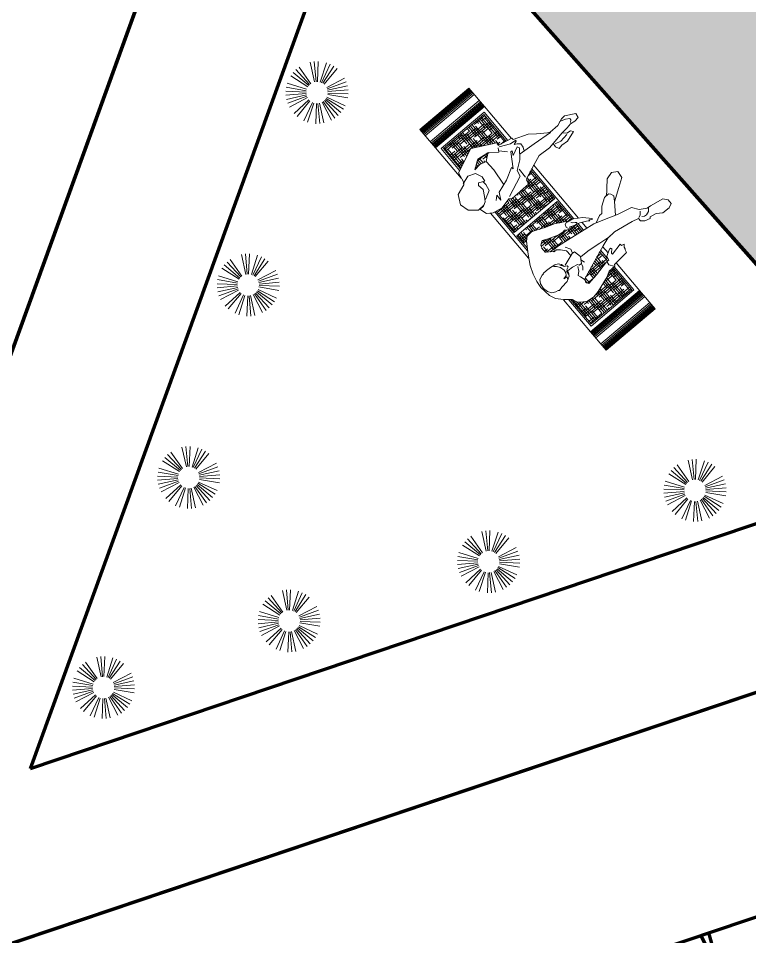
# Model space of a CAD drawing. Header units: millimetres. Extents: x 111 to 1506, y 14 to 566.
# Drawn here: x 247.81 to 254.68, y 111.42 to 120.05 of the extents above; entities that cross this region are included whole.
import ezdxf

# ---------------------------------------------------------------- set-up
doc = ezdxf.new("R2010")
doc.units = ezdxf.units.MM
for name, color, linetype, lineweight in [('G', 254, 'Continuous', 5), ('GRASS', 56, 'Continuous', 0), ('mobiliario', 45, 'Continuous', 13), ('PALMERAS114', 114, 'Continuous', 5), ('trazado', 253, 'Continuous', 5)]:
    doc.layers.add(name, color=color, linetype=linetype, lineweight=lineweight)
doc.styles.add('ATTR', font='romans.shx', dxfattribs={"width": 0.8, "height": 2.52})
pattern_1 = [(22.914772, (797.12783, 1599.99595), (0.097837146, 0.241122153), [0.552, -0.184]), (112.914772, (797.29731, 1600.0676), (0.097837146, 0.241122153), [0.552, -0.184])]
pattern_2 = [(360, (2.309277, 33.903915), (0.05, 0.0125), [0.2, -0.1]), (90, (2.309277, 33.903915), (-0.0125, -0.05), [0.2, -0.1])]

# ---------------------------------------------------------------- blocks, each defined once
blk = doc.blocks.new('persona 1')
at = {"layer": 'mobiliario', "color": 32, "lineweight": 9}
for p, q in [((768301.7249, 8993267.208), (768301.7749, 8993267.2519)), ((768301.7749, 8993267.2519), (768301.8256, 8993267.2761)), ((768301.8158, 8993267.2141), (768301.8293, 8993267.2442)), ((768301.8256, 8993267.2761), (768301.9237, 8993267.285)), ((768301.8293, 8993267.2442), (768301.8629, 8993267.2653)), ((768301.8629, 8993267.2653), (768301.902, 8993267.2743)), ((768301.902, 8993267.2743), (768301.9465, 8993267.2687)), ((768301.9237, 8993267.285), (768301.983, 8993267.28)), ((768301.9465, 8993267.2687), (768301.9793, 8993267.2503)), ((768301.9793, 8993267.2503), (768301.9931, 8993267.2114)), ((768301.983, 8993267.28), (768302.0501, 8993267.263)), ((768302.0501, 8993267.263), (768302.1202, 8993267.2363)), ((768301.6781, 8993267.1494), (768301.7249, 8993267.208)), ((768301.8047, 8993267.1841), (768301.8117, 8993267.1918)), ((768301.8134, 8993267.1499), (768301.8047, 8993267.1841)), ((768301.8117, 8993267.1918), (768301.8158, 8993267.2141)), ((768301.9931, 8993267.2114), (768301.9962, 8993267.1968)), ((768301.9962, 8993267.1968), (768302.0011, 8993267.197)), ((768302.0011, 8993267.197), (768302.0001, 8993267.16)), ((768302.1202, 8993267.2363), (768302.2033, 8993267.1879)), ((768302.2033, 8993267.1879), (768302.2944, 8993267.1275)), ((768301.5856, 8993267.0619), (768301.6155, 8993267.1124)), ((768301.6155, 8993267.1124), (768301.6392, 8993267.1355)), ((768301.6392, 8993267.1355), (768301.6781, 8993267.1494)), ((768301.8202, 8993267.0866), (768301.8134, 8993267.1499)), ((768301.8498, 8993267.0601), (768301.8567, 8993267.0937)), ((768301.8567, 8993267.0937), (768301.8643, 8993267.0607)), ((768301.9719, 8993267.0734), (768301.9877, 8993267.0927)), ((768301.9994, 8993267.118), (768301.9912, 8993267.0758)), ((768302.0001, 8993267.16), (768301.9994, 8993267.118)), ((768302.2944, 8993267.1275), (768302.3227, 8993267.0966)), ((768302.3227, 8993267.0966), (768302.3273, 8993267.045)), ((768301.5807, 8993267.0001), (768301.5856, 8993267.0619)), ((768301.8423, 8993267.0452), (768301.8202, 8993267.0866)), ((768301.8284, 8993267.0738), (768301.8498, 8993267.0601)), ((768301.87, 8993267.029), (768301.8423, 8993267.0452)), ((768301.8603, 8993267.04), (768301.8922, 8993267.0329)), ((768301.8643, 8993267.0607), (768301.8835, 8993267.049)), ((768301.8971, 8993267.0249), (768301.87, 8993267.029)), ((768301.8851, 8993267.0222), (768301.882, 8993266.9753)), ((768301.8835, 8993267.049), (768301.9085, 8993267.0459)), ((768301.908, 8993267.0035), (768301.8971, 8993267.0249)), ((768301.9085, 8993267.0459), (768301.9436, 8993267.0535)), ((768301.9318, 8993267.0237), (768301.9199, 8993267.0024)), ((768301.9586, 8993267.0301), (768301.9318, 8993267.0237)), ((768301.9436, 8993267.0535), (768301.9719, 8993267.0734)), ((768301.9438, 8993267.0333), (768301.9633, 8993267.0441)), ((768301.98, 8993267.0483), (768301.9586, 8993267.0301)), ((768301.9912, 8993267.0758), (768301.98, 8993267.0483)), ((768302.0872, 8993267.0156), (768302.0753, 8993267.0053)), ((768302.1221, 8993267.0663), (768302.0872, 8993267.0156)), ((768302.1564, 8993267.0702), (768302.1221, 8993267.0663)), ((768302.1913, 8993267.0593), (768302.1564, 8993267.0702)), ((768302.2148, 8993267.0257), (768302.1913, 8993267.0593)), ((768302.1921, 8993266.978), (768302.2148, 8993267.0257)), ((768302.3273, 8993267.045), (768302.2823, 8993266.9397)), ((768301.5904, 8993266.9438), (768301.5807, 8993267.0001)), ((768301.6352, 8993266.8076), (768301.5904, 8993266.9438)), ((768301.7196, 8993266.9737), (768301.6906, 8993266.9602)), ((768301.6906, 8993266.9602), (768301.7043, 8993266.8646)), ((768301.7423, 8993266.9598), (768301.7196, 8993266.9737)), ((768301.7351, 8993266.9642), (768301.7785, 8993266.9785)), ((768301.8551, 8993266.6662), (768301.7423, 8993266.9598)), ((768301.7785, 8993266.9785), (768301.8004, 8993266.9843)), ((768301.8004, 8993266.9843), (768301.8237, 8993266.9582)), ((768301.8237, 8993266.9582), (768301.8589, 8993266.9399)), ((768301.882, 8993266.9753), (768301.8715, 8993266.9305)), ((768301.9199, 8993267.0024), (768301.908, 8993267.0035)), ((768301.9711, 8993266.905), (768301.9347, 8993267.0119)), ((768302.0194, 8993266.9267), (768302.0575, 8993266.9578)), ((768302.0575, 8993266.9578), (768302.081, 8993266.9858)), ((768302.0753, 8993267.0053), (768302.0952, 8993267.0012)), ((768302.081, 8993266.9858), (768302.0782, 8993266.9956)), ((768302.0943, 8993266.9617), (768302.0849, 8993266.8899)), ((768302.0952, 8993267.0012), (768302.0943, 8993266.9617)), ((768302.1612, 8993266.8905), (768302.1921, 8993266.978)), ((768302.2823, 8993266.9397), (768302.2538, 8993266.8523)), ((768301.7043, 8993266.8646), (768301.7343, 8993266.7328)), ((768301.8281, 8993266.9091), (768301.8077, 8993266.9255)), ((768301.8505, 8993266.9026), (768301.8281, 8993266.9091)), ((768301.8833, 8993266.8842), (768301.8517, 8993266.8731)), ((768301.8596, 8993266.9227), (768301.8581, 8993266.898)), ((768301.8581, 8993266.898), (768301.9061, 8993266.8679)), ((768301.8715, 8993266.9305), (768301.8596, 8993266.9227)), ((768301.8998, 8993266.7789), (768301.9038, 8993266.8628)), ((768301.9061, 8993266.8679), (768301.9696, 8993266.8803)), ((768301.9696, 8993266.8803), (768301.9711, 8993266.905)), ((768301.9703, 8993266.9247), (768302.0194, 8993266.9267)), ((768301.9786, 8993266.9004), (768302.0061, 8993266.8916)), ((768302.0061, 8993266.8916), (768302.0494, 8993266.9155)), ((768302.0849, 8993266.8899), (768302.0446, 8993266.6074)), ((768302.1556, 8993266.8459), (768302.1612, 8993266.8905)), ((768301.6592, 8993266.7643), (768301.6352, 8993266.8076)), ((768302.1383, 8993266.7861), (768302.1473, 8993266.8086)), ((768302.1535, 8993266.7768), (768302.1383, 8993266.7861)), ((768302.1473, 8993266.8086), (768302.1612, 8993266.8289)), ((768302.1722, 8993266.8022), (768302.1503, 8993266.794)), ((768302.1612, 8993266.8289), (768302.1556, 8993266.8459)), ((768302.1922, 8993266.7932), (768302.1722, 8993266.8022)), ((768302.2004, 8993266.7738), (768302.1922, 8993266.7932)), ((768302.2285, 8993266.8094), (768302.2103, 8993266.7717)), ((768302.2538, 8993266.8523), (768302.2285, 8993266.8094)), ((768301.6617, 8993266.7003), (768301.6592, 8993266.7643)), ((768301.7023, 8993266.7328), (768301.6676, 8993266.7079)), ((768301.7333, 8993266.7272), (768301.7023, 8993266.7328)), ((768301.7343, 8993266.7328), (768301.7303, 8993266.7105)), ((768301.7303, 8993266.7105), (768301.7676, 8993266.6996)), ((768301.8893, 8993266.675), (768301.8998, 8993266.7789)), ((768302.1249, 8993266.6919), (768302.1337, 8993266.7194)), ((768302.1337, 8993266.7194), (768302.1355, 8993266.7342)), ((768302.1355, 8993266.7342), (768302.1444, 8993266.7592)), ((768302.1357, 8993266.716), (768302.1434, 8993266.7101)), ((768302.1434, 8993266.7101), (768302.1518, 8993266.7192)), ((768302.188, 8993266.7142), (768302.1441, 8993266.6434)), ((768302.1444, 8993266.7592), (768302.1535, 8993266.7768)), ((768302.1518, 8993266.7192), (768302.1623, 8993266.7371)), ((768302.1623, 8993266.7371), (768302.1782, 8993266.744)), ((768302.1981, 8993266.7688), (768302.188, 8993266.7142)), ((768302.2103, 8993266.7717), (768302.1981, 8993266.7688)), ((768301.6742, 8993266.6959), (768301.6617, 8993266.7003)), ((768301.6799, 8993266.6172), (768301.6742, 8993266.6959)), ((768301.7621, 8993266.6526), (768301.7523, 8993266.6522)), ((768301.7523, 8993266.6522), (768301.7737, 8993266.5496)), ((768301.7903, 8993266.6266), (768301.7621, 8993266.6526)), ((768301.7676, 8993266.6996), (768301.797, 8993266.6442)), ((768301.797, 8993266.6442), (768301.7975, 8993266.6294)), ((768301.8777, 8993266.5957), (768301.8551, 8993266.6662)), ((768301.8786, 8993266.574), (768301.8893, 8993266.675)), ((768302.0837, 8993266.6163), (768302.0999, 8993266.6416)), ((768302.1441, 8993266.6434), (768302.0872, 8993266.5894)), ((768302.0999, 8993266.6416), (768302.1249, 8993266.6919)), ((768301.6874, 8993266.5535), (768301.6799, 8993266.6172)), ((768301.7975, 8993266.6294), (768301.7903, 8993266.6266)), ((768301.8808, 8993266.5194), (768301.8777, 8993266.5957)), ((768302.0446, 8993266.6074), (768302.0095, 8993266.5024)), ((768302.0676, 8993266.527), (768302.0379, 8993266.5872)), ((768302.0795, 8993266.5964), (768302.0958, 8993266.6193)), ((768302.0872, 8993266.5894), (768302.0795, 8993266.5964)), ((768302.0958, 8993266.6193), (768302.0837, 8993266.6163)), ((768301.7097, 8993266.5495), (768301.6874, 8993266.5535)), ((768301.7174, 8993266.5424), (768301.7097, 8993266.5495)), ((768301.7322, 8993266.5405), (768301.7174, 8993266.5424)), ((768301.745, 8993266.5287), (768301.7322, 8993266.5405)), ((768301.7526, 8993266.5241), (768301.745, 8993266.5287)), ((768301.7589, 8993266.549), (768301.7526, 8993266.5241)), ((768301.7737, 8993266.5496), (768301.7589, 8993266.549)), ((768301.853, 8993266.3532), (768301.8808, 8993266.5194)), ((768302.0095, 8993266.5024), (768301.9764, 8993266.4075)), ((768302.0661, 8993266.5023), (768302.0676, 8993266.527)), ((768302.1145, 8993266.4623), (768302.0661, 8993266.5023)), ((768301.9764, 8993266.4075), (768301.9446, 8993266.2805)), ((768301.9823, 8993266.4245), (768302.0744, 8993266.3572)), ((768302.1541, 8993266.3974), (768302.1145, 8993266.4623)), ((768301.8381, 8993266.2959), (768301.853, 8993266.3532)), ((768302.0717, 8993266.3593), (768302.1406, 8993266.2535)), ((768302.0744, 8993266.3572), (768302.115, 8993266.3293)), ((768302.115, 8993266.3293), (768302.1416, 8993266.3402)), ((768302.1416, 8993266.3402), (768302.1557, 8993266.3556)), ((768302.1557, 8993266.3556), (768302.1541, 8993266.3974)), ((768302.178, 8993266.354), (768302.1547, 8993266.3808)), ((768302.1985, 8993266.336), (768302.178, 8993266.354)), ((768302.1985, 8993266.336), (768302.2579, 8993266.2819)), ((768301.7771, 8993266.222), (768301.79, 8993266.2669)), ((768301.79, 8993266.2669), (768301.8135, 8993266.2949)), ((768301.8135, 8993266.2949), (768301.8381, 8993266.2959)), ((768301.8204, 8993266.2459), (768301.832, 8993266.2637)), ((768301.8516, 8993266.2669), (768301.8433, 8993266.2888)), ((768301.8746, 8993266.2457), (768301.8516, 8993266.2669)), ((768301.9446, 8993266.2805), (768301.892, 8993266.2414)), ((768302.1869, 8993266.1812), (768302.1406, 8993266.2535)), ((768302.2579, 8993266.2819), (768302.2749, 8993266.2204)), ((768301.7748, 8993266.1579), (768301.7873, 8993266.2126)), ((768301.7873, 8993266.2126), (768301.7771, 8993266.222)), ((768301.8189, 8993266.2237), (768301.8204, 8993266.2459)), ((768301.8299, 8993266.1946), (768301.8189, 8993266.2237)), ((768301.8554, 8993266.1734), (768301.8299, 8993266.1946)), ((768301.8573, 8993266.1858), (768301.8538, 8993266.1512)), ((768301.892, 8993266.2414), (768301.8573, 8993266.1858)), ((768302.2475, 8993266.1742), (768302.1869, 8993266.1812)), ((768302.2749, 8993266.2204), (768302.2475, 8993266.1742)), ((768301.7425, 8993266.0432), (768301.7447, 8993266.1098)), ((768301.7447, 8993266.1098), (768301.7748, 8993266.1579)), ((768301.8538, 8993266.1512), (768301.8325, 8993266.0347)), ((768301.7587, 8993266.0069), (768301.7425, 8993266.0432)), ((768301.8325, 8993266.0347), (768301.7981, 8993266.006)), ((768301.7981, 8993266.006), (768301.7587, 8993266.0069))]:
    blk.add_line(p, q, dxfattribs=at)
blk = doc.blocks.new('persona 2')
at = {"layer": 'mobiliario', "color": 32, "lineweight": 9}
for p, q in [((768302.5011, 8993267.2614), (768302.5569, 8993267.3259)), ((768302.5569, 8993267.3259), (768302.6311, 8993267.3463)), ((768302.6311, 8993267.3463), (768302.7096, 8993267.3066)), ((768302.4385, 8993267.2281), (768302.5022, 8993267.2463)), ((768302.502, 8993267.207), (768302.4992, 8993267.2455)), ((768302.5056, 8993267.1996), (768302.5011, 8993267.2614)), ((768302.7096, 8993267.3066), (768302.7416, 8993267.2198)), ((768302.3905, 8993267.0977), (768302.407, 8993267.182)), ((768302.407, 8993267.182), (768302.4385, 8993267.2281)), ((768302.5181, 8993267.1734), (768302.502, 8993267.207)), ((768302.5562, 8993267.1489), (768302.5181, 8993267.1734)), ((768302.7416, 8993267.2198), (768302.7623, 8993267.2046)), ((768302.7508, 8993267.2174), (768302.7771, 8993267.1467)), ((768302.7623, 8993267.2046), (768302.8467, 8993267.188)), ((768302.8467, 8993267.188), (768302.9361, 8993266.9783)), ((768302.4121, 8993267.0086), (768302.3905, 8993267.0977)), ((768302.4692, 8993267.0973), (768302.5002, 8993267.0648)), ((768302.5342, 8993267.1595), (768302.5698, 8993267.0864)), ((768302.6081, 8993267.1209), (768302.5562, 8993267.1489)), ((768302.659, 8993267.1276), (768302.6081, 8993267.1209)), ((768302.653, 8993267.0652), (768302.6752, 8993267.1137)), ((768302.6752, 8993267.1137), (768302.659, 8993267.1276)), ((768302.7771, 8993267.1467), (768302.7514, 8993267.0844)), ((768302.5002, 8993267.0648), (768302.4459, 8993267.0639)), ((768302.4459, 8993267.0639), (768302.507, 8993267.0336)), ((768302.507, 8993267.0336), (768302.5424, 8993266.9212)), ((768302.5698, 8993267.0864), (768302.6264, 8993267.0769)), ((768302.6264, 8993267.0769), (768302.6565, 8993267.0791)), ((768302.6958, 8993267.0592), (768302.653, 8993267.0652)), ((768302.7514, 8993267.0844), (768302.6958, 8993267.0592)), ((768302.7858, 8993267.0068), (768302.7768, 8993267.0681)), ((768302.7768, 8993267.0681), (768302.8308, 8993266.9904)), ((768302.3958, 8993266.9832), (768302.4121, 8993267.0086)), ((768302.3996, 8993266.8051), (768302.3958, 8993266.9832)), ((768302.4957, 8993266.8151), (768302.4224, 8993266.9912)), ((768302.5333, 8993266.9629), (768302.6767, 8993266.946)), ((768302.6767, 8993266.946), (768302.7716, 8993266.9514)), ((768302.7716, 8993266.9514), (768302.7858, 8993267.0068)), ((768302.7716, 8993266.9514), (768302.8119, 8993266.8968)), ((768302.8308, 8993266.9904), (768302.8165, 8993266.8956)), ((768302.9361, 8993266.9783), (768302.8322, 8993266.7834)), ((768302.5424, 8993266.9212), (768302.5964, 8993266.8238)), ((768302.8165, 8993266.8956), (768302.763, 8993266.8207)), ((768302.4446, 8993266.7887), (768302.3996, 8993266.8051)), ((768302.4961, 8993266.6624), (768302.4446, 8993266.7887)), ((768302.4585, 8993266.7852), (768302.5464, 8993266.7825)), ((768302.5465, 8993266.8021), (768302.4957, 8993266.8151)), ((768302.6017, 8993266.729), (768302.5465, 8993266.8021)), ((768302.5964, 8993266.8238), (768302.5801, 8993266.8181)), ((768302.5801, 8993266.8181), (768302.699, 8993266.7436)), ((768302.771, 8993266.8138), (768302.7187, 8993266.7631)), ((768302.752, 8993266.7005), (768302.7941, 8993266.7882)), ((768302.763, 8993266.8207), (768302.793, 8993266.8032)), ((768302.8091, 8993266.7893), (768302.7819, 8993266.6634)), ((768302.8322, 8993266.7834), (768302.8091, 8993266.7893)), ((768302.679, 8993266.665), (768302.6017, 8993266.729)), ((768302.7001, 8993266.7285), (768302.6654, 8993266.7472)), ((768302.6654, 8993266.7472), (768302.6964, 8993266.6754)), ((768302.699, 8993266.7436), (768302.7001, 8993266.7285)), ((768302.5247, 8993266.5814), (768302.4961, 8993266.6624)), ((768302.6374, 8993266.6953), (768302.6252, 8993266.5508)), ((768302.6407, 8993266.6502), (768302.6627, 8993266.6397)), ((768302.6627, 8993266.6397), (768302.6962, 8993266.636)), ((768302.6964, 8993266.6754), (768302.679, 8993266.665)), ((768302.6962, 8993266.636), (768302.7171, 8993266.6602)), ((768302.7171, 8993266.6602), (768302.7276, 8993266.6821)), ((768302.7669, 8993266.6623), (768302.72, 8993266.5365)), ((768302.7276, 8993266.6821), (768302.7391, 8993266.6497)), ((768302.7391, 8993266.6497), (768302.7483, 8993266.6474)), ((768302.7483, 8993266.6474), (768302.752, 8993266.7005)), ((768302.7819, 8993266.6634), (768302.7669, 8993266.6623)), ((768302.5173, 8993266.475), (768302.5247, 8993266.5814)), ((768302.6252, 8993266.5508), (768302.6119, 8993266.3869)), ((768302.677, 8993266.4835), (768302.6235, 8993266.4086)), ((768302.72, 8993266.5365), (768302.677, 8993266.4835)), ((768302.4619, 8993266.4167), (768302.4917, 8993266.4324)), ((768302.4695, 8993266.3839), (768302.4619, 8993266.4167)), ((768302.4917, 8993266.4324), (768302.5252, 8993266.4287)), ((768302.5124, 8993266.4172), (768302.4995, 8993266.3664)), ((768302.5252, 8993266.4287), (768302.5173, 8993266.475)), ((768302.5252, 8993266.4287), (768302.5455, 8993266.3153)), ((768302.6235, 8993266.4086), (768302.6129, 8993266.3867)), ((768302.4646, 8993266.3261), (768302.4695, 8993266.3839)), ((768302.4919, 8993266.2355), (768302.4646, 8993266.3261)), ((768302.4995, 8993266.3664), (768302.5107, 8993266.2947)), ((768302.6129, 8993266.3867), (768302.616, 8993266.3023)), ((768302.514, 8993266.2496), (768302.4919, 8993266.2355)), ((768302.5188, 8993266.2877), (768302.514, 8993266.2496)), ((768302.5455, 8993266.3153), (768302.5188, 8993266.2877)), ((768302.5499, 8993266.2552), (768302.5455, 8993266.3153)), ((768302.559, 8993266.2135), (768302.5499, 8993266.2552)), ((768302.6145, 8993266.219), (768302.6321, 8993266.2687)), ((768302.616, 8993266.3023), (768302.6275, 8993266.2698)), ((768302.6275, 8993266.2698), (768302.6368, 8993266.244)), ((768302.5516, 8993266.1698), (768302.559, 8993266.2135)), ((768302.567, 8993266.2065), (768302.582, 8993266.188)), ((768302.582, 8993266.188), (768302.597, 8993266.189)), ((768302.6411, 8993266.2073), (768302.5956, 8993266.1254)), ((768302.597, 8993266.189), (768302.6145, 8993266.219)), ((768302.6368, 8993266.244), (768302.6411, 8993266.2073)), ((768302.5574, 8993266.1303), (768302.5516, 8993266.1698)), ((768302.5956, 8993266.1254), (768302.5574, 8993266.1303))]:
    blk.add_line(p, q, dxfattribs=at)
blk = doc.blocks.new('bloque1')
at = {"layer": 'mobiliario'}
h = blk.add_hatch(dxfattribs=at)
h.set_pattern_fill('HOUND', color=250, scale=0.2, style=0)
h.set_pattern_definition(pattern_2)
h.paths.add_polyline_path([(256.2525, 18.257), (256.2562, 18.3034), (256.2787, 18.3412), (256.2964, 18.3586), (256.3256, 18.369), (256.3306, 18.3753), (256.1335, 18.3753), (256.1335, 18.0453), (256.3128, 18.0453), (256.3114, 18.0802), (256.2935, 18.1127), (256.2598, 18.2148)])
h = blk.add_hatch(dxfattribs=at)
h.set_pattern_fill('HOUND', color=250, scale=0.2, style=0)
h.set_pattern_definition(pattern_2)
h.paths.add_polyline_path([(256.3738, 18.2268), (256.3567, 18.2372), (256.335, 18.2271), (256.3453, 18.1554), (256.3677, 18.0566), (256.3657, 18.0453), (256.4435, 18.0453)])
h.paths.add_polyline_path([(256.7111, 18.2405), (256.7281, 18.2763), (256.7105, 18.3014), (256.6843, 18.3096), (256.6586, 18.3067), (256.6324, 18.2687), (256.6235, 18.2609), (256.6384, 18.2578), (256.6378, 18.2282), (256.6307, 18.1744), (256.6123, 18.0453), (256.6669, 18.0453), (256.6673, 18.0465), (256.6687, 18.0576), (256.6753, 18.0764), (256.6821, 18.0896), (256.6708, 18.0965), (256.6775, 18.1134), (256.6879, 18.1286), (256.6837, 18.1414), (256.6879, 18.1748)])
h.paths.add_polyline_path([(256.853, 18.3753), (256.7535, 18.3753), (256.7878, 18.3526), (256.8091, 18.3294), (256.8125, 18.2907), (256.7788, 18.2118), (256.7574, 18.1462), (256.7384, 18.114), (256.7248, 18.0858), (256.7156, 18.0836), (256.7085, 18.0453), (256.853, 18.0453)])
h = blk.add_hatch(dxfattribs=at)
h.set_pattern_fill('HOUND', color=250, scale=0.2, style=0)
h.set_pattern_definition(pattern_2)
h.paths.add_polyline_path([(257.0489, 18.2496), (257.0611, 18.2686), (257.0449, 18.3354), (257.0527, 18.3753), (256.878, 18.3753), (256.878, 18.0453), (257.1093, 18.0453), (257.0855, 18.1037), (257.0517, 18.116)])
h.paths.add_polyline_path([(257.5635, 18.3753), (257.399, 18.3753), (257.4541, 18.2459), (257.3762, 18.0997), (257.3589, 18.1041), (257.3462, 18.0453), (257.5635, 18.0453)])
h = blk.add_hatch(dxfattribs=at)
h.set_pattern_fill('HOUND', color=250, scale=0.2, style=0)
h.set_pattern_definition(pattern_2)
h.paths.add_polyline_path([(257.3752, 18.2549), (257.3346, 18.3132), (257.3414, 18.2672), (257.3308, 18.2257), (257.361, 18.1848), (257.361, 18.179), (257.3644, 18.1839)])
at = {"layer": 'mobiliario', "color": 250}
for p, q in [((255.9485, 18.0103), (255.9485, 18.4103)), ((256.0985, 18.4103), (255.9485, 18.4103)), ((255.9518, 18.4103), (255.9518, 18.0103)), ((255.9556, 18.4103), (255.9556, 18.0103)), ((255.9607, 18.4103), (255.9607, 18.0103)), ((255.9665, 18.4103), (255.9665, 18.0103)), ((255.973, 18.4103), (255.973, 18.0103)), ((255.9804, 18.4103), (255.9804, 18.0103)), ((255.9884, 18.4103), (255.9884, 18.0103)), ((255.9985, 18.0103), (255.9985, 18.4103)), ((256.0485, 18.0103), (256.0485, 18.4103)), ((256.0585, 18.4103), (256.0585, 18.0103)), ((256.0666, 18.4103), (256.0666, 18.0103)), ((256.074, 18.4103), (256.074, 18.0103)), ((256.0805, 18.4103), (256.0805, 18.0103)), ((256.0863, 18.4103), (256.0863, 18.0103)), ((256.0913, 18.4103), (256.0913, 18.0103)), ((256.0952, 18.4103), (256.0952, 18.0103)), ((256.0985, 18.0103), (256.0985, 18.4103)), ((256.3586, 18.4103), (256.0985, 18.4103)), ((256.0985, 18.4103), (256.0985, 18.0103)), ((257.0653, 18.4103), (256.6981, 18.4103)), ((257.5985, 18.4103), (257.3507, 18.4103)), ((257.5985, 18.0103), (257.5985, 18.4103)), ((257.5985, 18.4103), (257.7485, 18.4103)), ((257.5985, 18.0103), (257.5985, 18.4103)), ((257.6018, 18.4103), (257.6018, 18.0103)), ((257.6056, 18.4103), (257.6056, 18.0103)), ((257.6107, 18.4103), (257.6107, 18.0103)), ((257.6165, 18.4103), (257.6165, 18.0103)), ((257.623, 18.4103), (257.623, 18.0103)), ((257.6304, 18.4103), (257.6304, 18.0103)), ((257.6384, 18.4103), (257.6384, 18.0103)), ((257.6485, 18.0103), (257.6485, 18.4103)), ((257.6985, 18.0103), (257.6985, 18.4103)), ((257.7085, 18.4103), (257.7085, 18.0103)), ((257.7166, 18.4103), (257.7166, 18.0103)), ((257.724, 18.4103), (257.724, 18.0103)), ((257.7305, 18.4103), (257.7305, 18.0103)), ((257.7363, 18.4103), (257.7363, 18.0103)), ((257.7413, 18.4103), (257.7413, 18.0103)), ((257.7452, 18.4103), (257.7452, 18.0103)), ((257.7485, 18.0103), (257.7485, 18.4103)), ((256.3386, 18.3853), (256.1235, 18.3853)), ((256.1235, 18.3853), (256.1235, 18.0353)), ((256.3306, 18.3753), (256.1335, 18.3753)), ((256.1335, 18.3753), (256.1335, 18.0453)), ((257.0547, 18.3853), (256.7385, 18.3853)), ((256.853, 18.3753), (256.7535, 18.3753)), ((256.853, 18.0453), (256.853, 18.3753)), ((257.0527, 18.3753), (256.878, 18.3753)), ((256.878, 18.0453), (256.878, 18.3753)), ((257.5735, 18.3853), (257.3947, 18.3853)), ((257.5635, 18.3753), (257.399, 18.3753)), ((257.5635, 18.0453), (257.5635, 18.3753)), ((257.5735, 18.0353), (257.5735, 18.3853)), ((256.0985, 18.0103), (255.9485, 18.0103)), ((256.0952, 18.0103), (256.324, 18.0103)), ((256.1235, 18.0353), (256.3132, 18.0353)), ((256.1335, 18.0453), (256.3128, 18.0453)), ((256.3657, 18.0453), (256.4435, 18.0453)), ((256.3802, 18.0353), (256.4474, 18.0353)), ((256.404, 18.0103), (256.457, 18.0103)), ((256.6073, 18.0103), (256.653, 18.0103)), ((256.6109, 18.0353), (256.6637, 18.0353)), ((256.6123, 18.0453), (256.6669, 18.0453)), ((256.688, 18.0103), (257.1236, 18.0103)), ((256.7035, 18.0353), (257.1134, 18.0353)), ((256.7085, 18.0453), (256.853, 18.0453)), ((256.878, 18.0453), (257.1093, 18.0453)), ((257.3386, 18.0103), (257.5985, 18.0103)), ((257.344, 18.0353), (257.5735, 18.0353)), ((257.3462, 18.0453), (257.5635, 18.0453)), ((257.5985, 18.0103), (257.7485, 18.0103))]:
    blk.add_line(p, q, dxfattribs=at)
at = {"layer": 'trazado'}
blk.add_line((257.361, 18.1848), (257.361, 18.1717), dxfattribs=at)
at = {"layer": 'mobiliario', "xscale": 0.75, "yscale": 0.75, "zscale": 0.75}
for name, p in [('persona 2', (-575969.748, -6744931.9903)), ('persona 1', (-575969.933, -6744931.9954))]:
    blk.add_blockref(name, p, dxfattribs=at)
blk = doc.blocks.new('A$C772F565F')
at = {"layer": 'mobiliario', "lineweight": 13, "xscale": 1.506646428533565, "yscale": 1.506646428533565, "zscale": 1.506646428533565}
blk.add_blockref('bloque1', (-385.6239, -26.38), dxfattribs=at)
blk = doc.blocks.new('EVG7')
for p, q in [((-9.2, 18.3), (-24.1, 54.3)), ((-6.6, 19.1), (-16.7, 56.9)), ((-3.9, 19.7), (-9, 58.4)), ((1.6, 19.7), (6.7, 58.4)), ((4.2, 19.1), (14.4, 56.9)), ((6.9, 18.3), (21.8, 54.3)), ((-17.8, 11.7), (-48.8, 35.4)), ((-16, 13.7), (-43.6, 41.3)), ((-13.8, 15.4), (-37.7, 46.5)), ((-11.6, 17), (-31.2, 50.9)), ((9.3, 17), (28.8, 50.9)), ((15.5, 11.7), (46.4, 35.4)), ((-20.6, 7), (-56.6, 21.9)), ((17, 9.4), (50.8, 28.9)), ((18.2, 7), (54.3, 21.9)), ((-21.6, 4.4), (-59.1, 14.4)), ((19.8, 1.7), (58.3, 6.7)), ((-22.2, -1.1), (-61.2, -1.1)), ((-22.2, -3.8), (-60.7, -8.9)), ((-20.6, -9.1), (-56.6, -24)), ((-19.4, -11.6), (-53.1, -31.1)), ((-17.8, -13.9), (-48.8, -37.6)), ((-13.8, -17.6), (-37.7, -48.7)), ((11.5, -17.6), (35.3, -48.7)), ((13.6, -15.9), (41.2, -43.5)), ((15.5, -13.9), (46.4, -37.6)), ((19.3, -6.6), (56.8, -16.6)), ((19.8, -1.1), (58.8, -1.1)), ((19.8, -3.8), (58.3, -8.9)), ((-11.6, -19.2), (-31.2, -53)), ((-9.2, -20.5), (-24.1, -56.5)), ((-6.6, -21.3), (-16.7, -59)), ((-3.9, -21.8), (-9, -60.6)), ((-1.2, -22.1), (-1.2, -61.1)), ((4.2, -21.3), (14.4, -59)), ((6.9, -20.5), (21.8, -56.5)), ((9.3, -19.2), (28.8, -53))]:
    blk.add_line(p, q)
at = {"style": 'ATTR', "width": 0.8, "flags": 9}
blk.add_attdef('ESTCODE', (0, 0), '', height=0.7, dxfattribs=at)

msp = doc.modelspace()

# ---------------------------------------------------------------- hatches: boundary and pattern name
at = {"lineweight": 100, "ltscale": 1000}
h = msp.add_hatch(dxfattribs=at)
h.set_pattern_fill('AR-HBONE', color=256, scale=0.046, angle=-22.085228, style=0)
h.set_pattern_definition(pattern_1)
edge = h.paths.add_edge_path()
edge.add_line((295.08201, 132.30753), (297.74963, 131.63818))
edge.add_line((297.74963, 131.63818), (297.54448, 130.9164))
edge.add_line((297.54448, 130.9164), (248.83294, 99.17733))
edge.add_line((248.83294, 99.17733), (247.06971, 88.40748))
edge.add_line((247.06971, 88.40748), (245.10407, 88.77997))
edge.add_line((245.10407, 88.77997), (247.00179, 100.37129))
edge.add_line((247.00179, 100.37129), (294.89948, 131.58008))
edge.add_line((294.89948, 131.58008), (295.07765, 132.30862))
edge.add_line((295.07765, 132.30862), (297.72701, 131.64385))
at = {"layer": 'G', "lineweight": 100, "ltscale": 1000}
h = msp.add_hatch(dxfattribs=at)
h.set_pattern_fill('AR-HBONE', color=256, scale=0.046, angle=-22.085228, style=0)
h.set_pattern_definition(pattern_1)
edge = h.paths.add_edge_path()
edge.add_line((242.87844, 131.15454), (244.07692, 132.21456))
edge.add_line((244.07692, 132.21456), (263.01378, 110.80425))
edge.add_line((263.01378, 110.80425), (261.65868, 109.92131))
edge.add_line((261.65868, 109.92131), (242.89743, 131.13308))
at = {"layer": 'GRASS', "lineweight": 100, "ltscale": 1000, "true_color": 0x261a0d}
h = msp.add_hatch(dxfattribs=at)
h.set_pattern_fill('GRAVEL', color=28, scale=1.7, angle=-112.085228)
h.set_pattern_definition([(115.927559, (798.24289, 1598.22259), (-9.063970477, 18.354684393), [0.2287112, -22.6424497]), (72.8845124, (798.14289, 1598.42828), (-6.0948382015, -19.542337304), [0.3924756, -38.8550721]), (20.425219, (798.2584, 1598.80337), (-23.7196500766, -8.721708562), [0.2767396, -27.3972554]), (155.1884607, (798.11386, 1599.57752), (30.8660951253, -14.3587663716), [0.3574046, -35.3830487]), (180.748426, (797.789446, 1599.7275), (22.0990378755, 0.206215852), [0.3504635, -34.6959343]), (245.1884607, (797.43901, 1599.72292), (14.3587663716, 30.8660951253), [0.3574046, -35.3830487]), (285.609012, (797.28903, 1599.39851), (-7.4433582763, 26.8701771034), [0.4726493, -46.7922425]), (320.1701, (797.41621, 1598.94329), (30.1815712947, -25.0886977379), [0.4462296, -44.1767465]), (9.3443373, (797.75889, 1598.65748), (25.5918268176, 4.2928312495), [0.358615, -35.5029243]), (63.15113, (798.11275, 1598.7157), (-8.606190085, -16.688723505), [0.4094144, -20.0612964]), (110.3122095, (798.297654, 1599.080984), (-9.6577969326, 25.934088733), [0.5294616, -52.4167375]), (26.728847, (797.46532, 1598.0244), (13.925807081, 7.191793736), [0.1807117, -17.8905362]), (59.384006, (797.626726, 1598.10568), (-11.4598038846, -19.2000753885), [0.3438029, -34.0365694]), (112.91477, (797.8018, 1598.4016), (-1.5752635, 0.6391751), [0.2404157, -2.1637474]), (91.113362, (798.0356, 1598.43513), (-0.045348688, -9.154667853), [0.1294686, -12.8173457]), (179.716181, (798.03308, 1598.56457), (5.364965683, -0.342261915), [0.1830951, -8.971685]), (278.878528, (797.84998, 1598.56548), (1.2330016, -6.004140826), [0.2973793, -9.615239]), (49.479823, (797.8959, 1598.27166), (-2.8536138, -2.51135188), [0.2150347, -5.1608373]), (264.304312, (798.4038, 1599.47822), (-1.665960889, -17.670160563), [0.30124, -29.8228367]), (318.260948, (798.3739, 1599.17847), (-14.771198076, 13.331980626), [0.2527237, -25.0195932]), (181.113362, (798.21093, 1598.14383), (9.154667853, -0.045348688), [0.2589355, -12.6878788]), (231.525231, (797.95205, 1598.138795), (11.1175419693, 13.8351097054), [0.30124, -29.8228367]), (227.358726, (797.42713, 1599.87451), (6.346402741, 6.59796728), [0.290496, -14.2343104]), (182.689912, (797.23035, 1599.66082), (20.523774362, 0.845390995), [0.2434026, -24.0968932]), (314.716181, (796.62928, 1598.76725), (6.59796728, -6.34640274), [0.2589355, -12.6878788]), (265.268796, (796.81146, 1598.58325), (2.008222804, 23.035126246), [0.2849727, -28.2122201]), (317.358726, (796.94247, 1599.53913), (-6.59796728, 6.346402741), [0.145248, -14.3795584]), (349.224704, (796.66763, 1598.86176), (6.9402292, -0.98143706), [0.086683, -8.5816502]), (53.878528, (796.7528, 1598.84556), (-3.49278894, -4.0866154), [0.3504635, -6.658816]), (73.9237776, (796.95938, 1599.12865), (-4.8164879157, -16.391810277), [0.324785, -32.1536694]), (191.60484, (797.7082, 1598.623), (3.78970217, 0.29691323), [0.2451774, -5.8842598]), (241.0719983, (797.468044, 1598.57368), (-14.0165044563, -25.5011294422), [0.4280498, -42.3768565]), (308.860168, (797.261, 1598.19904), (-8.470144022, 10.775280054), [0.1750252, -17.327546]), (337.91477, (797.3708, 1598.0628), (2.2144387, 0.9360884), [0.102, -1.598]), (8.171209, (797.01942, 1599.14098), (-13.5835451655, -1.826828053), [0.2361708, -23.380984]), (295.927559, (797.2532, 1599.17455), (9.063970477, -18.354684393), [0.4574224, -22.4137385]), (247.91477, (797.4532, 1598.7632), (0.9360884, -2.2144387), [0.442, -1.258]), (213.219618, (797.28701, 1598.3536), (-17.418596023, -11.278409134), [0.2687938, -26.6105663]), (141.969376, (797.06215, 1598.20634), (-5.66187891, 4.131964085), [0.2475234, -12.1286634]), (95.560747, (796.86718, 1598.358836), (-3.608307419, 36.321758184), [0.4030105, -39.8981061]), (63.3408504, (796.828124, 1598.75995), (9.8845403712, 19.8392505315), [0.4263583, -42.2094248])])
h.paths.add_polyline_path([(255.39165, 108.21509), (250.7758, 110.26843), (256.85214, 112.31865), (258.62273, 110.32654)])

# ---------------------------------------------------------------- linework, layer by layer
at = {"lineweight": 100, "ltscale": 1000}
for p, q in [((242.89743, 131.13308), (261.65868, 109.92131)), ((249.98384, 123.09802), (246.10326, 112.38572)), ((251.11566, 121.81836), (247.9208, 112.99898)), ((256.389, 115.85625), (247.9208, 112.99898)), ((257.46737, 114.63702), (247.26747, 111.19545))]:
    msp.add_line(p, q, dxfattribs=at)
for points in [[(223.55255, 102.95667), (232.44388, 130.49814), (239.49941, 128.13296), (242.89743, 131.13308), (261.65868, 109.92131), (247.00179, 100.37129), (245.10407, 88.77997), (220.48213, 93.44585), (232.44388, 130.49814)], [(261.65868, 109.92131), (242.89743, 131.13308)], [(239.68581, 119.87291), (239.83622, 112.9459), (243.2555, 111.42485), (246.10326, 112.38572), (249.98384, 123.09802), (247.40684, 126.01161), (239.68581, 119.87291)], [(249.98976, 123.11438), (246.10326, 112.38572)], [(255.56333, 105.94975), (246.78224, 109.85599), (247.26747, 111.19545), (257.46737, 114.63702), (261.65868, 109.92131), (255.57394, 105.94503)]]:
    msp.add_lwpolyline(points, dxfattribs=at)
msp.add_lwpolyline([(255.39165, 108.21509), (250.7758, 110.26843), (256.85214, 112.31865), (258.62273, 110.32654)], close=True, dxfattribs=at)

# ---------------------------------------------------------------- block references
at = {"layer": 'mobiliario', "lineweight": 13, "rotation": 130.147044388186}
msp.add_blockref('A$C772F565F', (254.3685, 117.8088), dxfattribs=at)
at = {"layer": 'PALMERAS114', "extrusion": (0, 0, -1), "xscale": -0.004880888891868356, "yscale": 0.004880888891718753, "zscale": -0.004880888891868356, "rotation": 294.9205878507973}
for p in [(-250.61283, 119.3616), (-249.96655, 117.55272), (-249.40778, 115.74343), (-254.16349, 115.62161), (-252.22544, 114.95118), (-250.35138, 114.39521), (-248.60672, 113.76918)]:
    msp.add_blockref('EVG7', p, dxfattribs=at)

doc.saveas('drawing.dxf')
